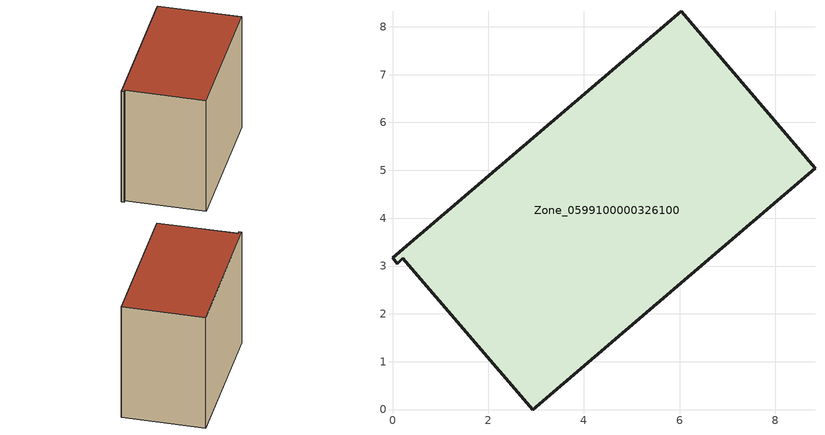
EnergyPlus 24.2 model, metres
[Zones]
Zone_0599100000326100
 floor ground (C_G): 0.22,3.16 0.1,3.05 0,3.17 6.03,8.32 8.83,5.04 2.93,0 z0
 wall outside (C_F): 6.03,8.32 0,3.17 0.1,3.05 0.22,3.16 2.93,0 8.83,5.04 6.03,8.32 z0:6.6
 roof outside (C_R): 2.93,0 8.83,5.04 6.03,8.32 0,3.17 0.1,3.05 0.22,3.16 z6.6
[BUILDING]
Pand.0599100000326100: North Axis=0; Terrain=City; Loads Convergence Tolerance Value=0.04; Temperature Convergence Tolerance Value=0.4; Solar Distribution=FullExterior; Maximum Number of Warmup Days=25; Minimum Number of Warmup Days=1
[Site:Location]
Rotterdam.The.Hague.AP_ZH_NLD Design_Conditions: Latitude=51.96; Longitude=4.45; Time Zone=1; Elevation=-4.5
[SITE:GROUNDTEMPERATURE:BUILDINGSURFACE]
18, 18, 18, 18, 18, 18, 18, 18, 18, 18, 18, 18
[MATERIAL] Thermal Absorptance=0.9; Solar Absorptance=0.7; Visible Absorptance=0.7
Name | Roughness | Thickness | Conductivity | Density | Specific Heat
G.TI.1946 | MediumSmooth | 0.15 | 1 | 540 | 1210
F.TI.1946 | Rough | 0.3 | 0.857143 | 1920 | 840
R.TI.1946 | MediumRough | 0.2 | 0.1 | 1500 | 1000
[CONSTRUCTION]
C_G: G.TI.1946
C_F: F.TI.1946
C_R: R.TI.1946
[ZONE]
Zone_0599100000326100: Type=1; Multiplier=1; Ceiling Height=Autocalculate; Volume=Autocalculate; Floor Area=autocalculate; Part of Total Floor Area=Yes
[ZONEINFILTRATION:DESIGNFLOWRATE]
Infil_Zone_0599100000326100: Zone or ZoneList or Space or SpaceList=Zone_0599100000326100; Schedule=AlwaysOn; Design Flow Rate Calculation Method=Flow/Area; Flow Rate per Floor Area=0.003; Constant Term Coefficient=1; Temperature Term Coefficient=0; Velocity Term Coefficient=0; Velocity Squared Term Coefficient=0
[HVACTEMPLATE:ZONE:IDEALLOADSAIRSYSTEM]
Zone_0599100000326100: Maximum Heating Supply Air Temperature=50; Minimum Cooling Supply Air Temperature=13; Maximum Heating Supply Air Humidity Ratio=0.0156; Minimum Cooling Supply Air Humidity Ratio=0.0077; Heating Limit=NoLimit; Cooling Limit=NoLimit; Dehumidification Control Type=ConstantSensibleHeatRatio; Cooling Sensible Heat Ratio=0.7; Dehumidification Setpoint=60; Humidification Control Type=None; Humidification Setpoint=30; Outdoor Air Method=None; Outdoor Air Flow Rate per Person=0.00944; Outdoor Air Flow Rate per Zone Floor Area=0; Outdoor Air Flow Rate per Zone=0; Demand Controlled Ventilation Type=None; Outdoor Air Economizer Type=NoEconomizer; Heat Recovery Type=None; Sensible Heat Recovery Effectiveness=0.7; Latent Heat Recovery Effectiveness=0.65
[ZONECONTROL:THERMOSTAT]
ThermostatControl_Zone_0599100000326100: Zone or ZoneList=Zone_0599100000326100; Control Type Schedule=DualSetpointControlType; Control 1=Thermostat_Zone_0599100000326100; Temperature Difference Between Cutout And Setpoint=0
[THERMOSTATSETPOINT:DUALSETPOINT]
Thermostat_Zone_0599100000326100: Heating Setpoint Temperature Schedule=HeatingSetpoint_Zone_0599100000326100; Cooling Setpoint Temperature Schedule=CoolingSetpoint_Zone_0599100000326100
[SCHEDULE:COMPACT]
HeatingSetpoint_Zone_0599100000326100: Through: 12/31, For: AllDays, Until: 24:00, 21
CoolingSetpoint_Zone_0599100000326100: Through: 12/31, For: AllDays, Until: 24:00, 24
DualSetpointControlType: Through: 12/31, For: AllDays, Until: 24:00, 4
AlwaysOn: Through: 12/31, For: AllDays, Until: 24:00, 1
